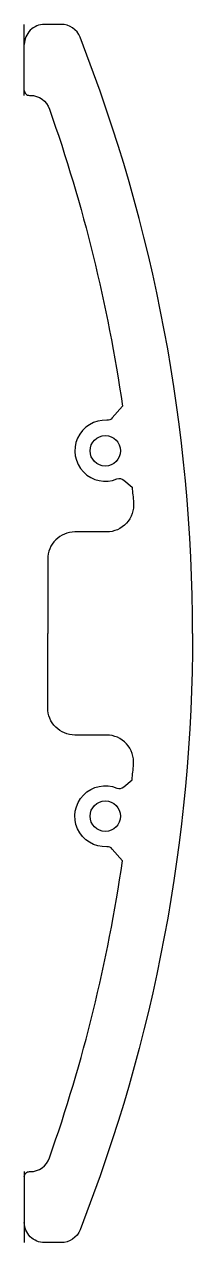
# Model space of a CAD drawing. Header units: millimetres. Extents: x 0 to 14, y -52 to 52.
import ezdxf

# ---------------------------------------------------------------- set-up
doc = ezdxf.new("R2010")
doc.units = ezdxf.units.MM
doc.linetypes.add('DASHED', pattern=[0.2067, 0.1654, -0.0413])

msp = doc.modelspace()

# ---------------------------------------------------------------- linework, layer by layer
for p, q in [((0, 46.21), (0, 52.31)), ((0, -46.21), (0, -52.31))]:
    msp.add_line(p, q)
at = {"color": 190, "linetype": 'DASHED', "lineweight": 25, "true_color": 0x8018ff}
for p, q in [((0, 46.64), (0, 50.57)), ((0, -46.64), (0, -50.57))]:
    msp.add_line(p, q, dxfattribs=at)
for points in [[(14.49, 0, 0.093827), (4.8, 51.2, 0.308401), (3.18, 52.31), (1.74, 52.31, 0.414214), (0, 50.57)], [(0, 46.64, 0.414214), (0.44, 46.21), (0.52, 46.21, -0.318069), (2.16, 45.04, -0.04862), (8.45, 19.53), (7.57, 18.51, -0.231101), (7.1, 18.31, 1.248462), (7.97, 13.27, -0.282842), (8.57, 13.18), (9.28, 12.56, -0.002453), (9.4, 11.24, -0.43876), (7.08, 8.72), (4.35, 8.72, 0.414214), (2.02, 6.39), (2.02, 0)], [(14.49, 0, -0.093826), (4.8, -51.2, -0.308401), (3.18, -52.31), (1.74, -52.31, -0.414214), (0, -50.57)], [(0, -46.64, -0.414214), (0.44, -46.21), (0.52, -46.21, 0.318034), (2.16, -45.04, 0.04862), (8.45, -19.53), (7.57, -18.51, 0.231101), (7.1, -18.31, -1.248462), (7.97, -13.27, 0.282842), (8.57, -13.18), (9.28, -12.56, 0.002453), (9.4, -11.24, 0.438752), (7.08, -8.72), (4.35, -8.72, -0.414214), (2.02, -6.39), (2.02, 0)]]:
    msp.add_lwpolyline(points, format="xyb")
for centre in [(6.97, 15.69), (6.97, -15.69)]:
    msp.add_circle(centre, 1.31)

doc.saveas('drawing.dxf')
